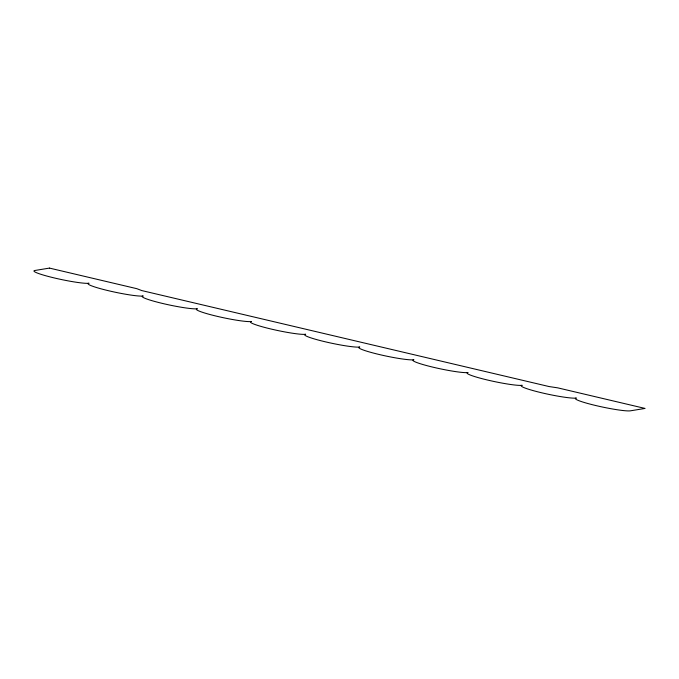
<?xml version="1.0" encoding="UTF-8"?>
<svg xmlns="http://www.w3.org/2000/svg" width="679" height="679" viewBox="0 0 679 679"><rect width="100%" height="100%" fill="white"/><g stroke="black" fill="none" stroke-linecap="round" stroke-linejoin="round"><path stroke-width="1.02" d="M49.474 268.095L34.909 270.48A28.645 2.741 11.9 0 0 54.702 278.042A28.645 2.741 11.9 0 0 89.059 283.236A28.645 2.741 11.9 0 0 108.844 290.799A28.645 2.741 11.9 0 0 143.201 295.993A28.645 2.741 11.9 0 0 162.985 303.555A28.645 2.741 11.9 0 0 197.343 308.75A28.645 2.741 11.9 0 0 217.127 316.321A28.645 2.741 11.9 0 0 251.485 321.507A28.645 2.741 11.9 0 0 271.269 329.077A28.645 2.741 11.9 0 0 305.626 334.263A28.645 2.741 11.9 0 0 325.419 341.834A28.645 2.741 11.9 0 0 359.768 347.02A28.645 2.741 11.9 0 0 379.561 354.591A28.645 2.741 11.9 0 0 413.91 359.777A28.645 2.741 11.9 0 0 433.703 367.347A28.645 2.741 11.9 0 0 468.052 372.542A28.645 2.741 11.9 0 0 487.845 380.104A28.645 2.741 11.9 0 0 522.202 385.299A28.645 2.741 11.9 0 0 541.986 392.861A28.645 2.741 11.9 0 0 576.344 398.055A28.645 2.741 11.9 0 0 596.128 405.618A28.645 2.741 11.9 0 0 630.485 410.812L645.05 408.435L557.688 387.845L549.099 386.555L141.792 290.578L136.844 288.685L49.474 268.095"/></g></svg>
